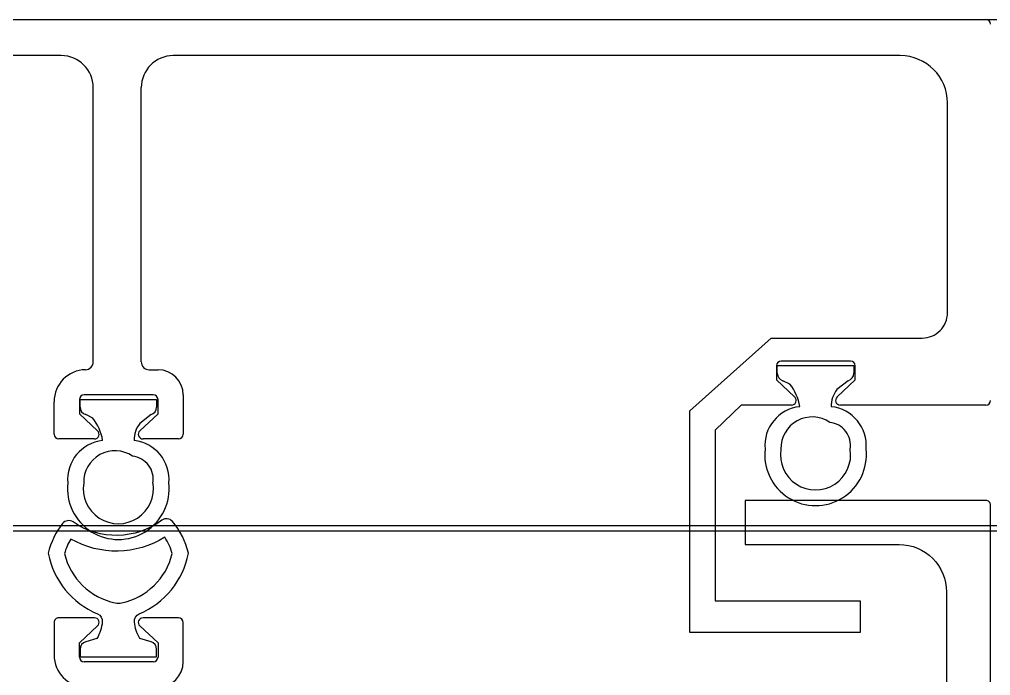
# Model space of a CAD drawing. Header units: millimetres. Extents: x 182 to 305, y 81 to 164.
# Drawn here: x 261.1272 to 261.1889, y 108.8206 to 108.8623 of the extents above; entities that cross this region are included whole.
import ezdxf

# ---------------------------------------------------------------- set-up
doc = ezdxf.new("R2010")
doc.units = ezdxf.units.MM
doc.linetypes.add('ACAD_ISO04W100', pattern=[30.5, 24, -3, 0.5, -3])
doc.layers.add('Cascio-Accesorios', color=7, linetype='Continuous')
doc.layers.add('Cascio-Perfil', color=7, linetype='Continuous')

# ---------------------------------------------------------------- blocks, each defined once
blk = doc.blocks.new('A$C563B6C09')
at = {"layer": 'Cascio-Accesorios'}
for points in [[(99.53394, 91.111887, -0.099387), (98.49759, 91.450501), (98.282937, 92.170028, 0.331632), (97.803809, 92.527086), (97.315155, 92.527086), (97.315155, 87.659822), (97.803809, 87.659822, 0.331632), (98.282937, 88.01688), (98.49759, 88.736407, -0.099387), (99.53394, 89.075021, -0.336481), (100.055069, 88.768644, 0.253762), (103.89775, 85.643503, 0.126459), (105.923964, 86.660143, 0.392085), (105.996447, 87.335949, -0.321125), (105.889252, 92.965575, 0.392085), (105.791096, 93.638132, 0.116798), (103.89775, 94.543405, 0.254204), (100.055069, 91.418264, -0.336481)], [(100.752756, 89.885986, 0.29008), (103.881746, 86.669115, 0.08071), (104.917093, 87.145584, -0.275129), (104.803434, 93.114713, 0.071164), (103.881356, 93.517901, 0.291061), (100.75217, 90.29401, 0.10309)]]:
    blk.add_lwpolyline(points, format="xyb", close=True, dxfattribs=at)
at = {"layer": 'Cascio-Perfil', "color": 8, "linetype": 'ACAD_ISO04W100', "ltscale": 0.5}
blk.add_line((105.65322, 0.895036), (105.65322, 282.544312), dxfattribs=at)
at = {"layer": 'Cascio-Perfil', "color": 9, "linetype": 'ACAD_ISO04W100', "ltscale": 0.5}
blk.add_line((105.65322, 0.895408), (105.65322, 180.75199), dxfattribs=at)
at = {"layer": 'Cascio-Perfil'}
for p, q in [((99.503288, 94.172119), (97.435311, 94.172119)), ((99.803285, 91.617951), (99.803285, 93.872122)), ((97.303312, 92.572136), (98.203302, 92.572136)), ((98.203302, 92.572136), (99.283884, 91.413354)), ((97.003315, 87.872188), (97.003315, 92.27214)), ((99.283884, 88.730974), (98.203302, 87.572191)), ((99.803285, 86.272206), (99.803285, 88.526377)), ((98.203302, 87.572191), (97.303312, 87.572191)), ((97.003315, 85.972209), (99.503288, 85.972209))]:
    blk.add_line(p, q, dxfattribs=at)
for points in [[(99.528203, 37.472773), (78.45322, 37.472773, -0.414214), (75.45322, 40.472773), (75.45322, 53.272773)], [(95.298939, 34.672773), (106.953203, 34.672773, 0.414214), (107.253203, 34.972773), (107.253203, 50.264517)], [(104.453203, 50.264517), (104.453203, 40.472773, -0.414214), (101.453203, 37.472773), (99.528203, 37.472773)]]:
    blk.add_lwpolyline(points, format="xyb", dxfattribs=at)
blk.add_lwpolyline([(107.253203, 50.264517), (104.453203, 50.264517)], dxfattribs=at)
for centre, radius, start, end in [((97.435311, 92.140141), 2.03197764659016, 90, 178.792653), ((99.503288, 93.872122), 0.2999966997979081, 360, 90), ((97.303312, 92.27214), 0.2999966997979081, 90, 180), ((99.503288, 91.617951), 0.299996699794957, 223, 0), ((99.503288, 88.526377), 0.2999966997979081, 360, 137), ((97.303312, 87.872188), 0.2999966997979081, 180, 270), ((97.003315, 87.572191), 1.599982398946815, 180, 270), ((99.503288, 86.272206), 0.2999966997997561, 270, 0)]:
    blk.add_arc(centre, radius, start, end, dxfattribs=at)
blk = doc.blocks.new('CP102-Doble')
blk.add_blockref('A$C563B6C09', (-105.65322, -0.895036))

msp = doc.modelspace()

# ---------------------------------------------------------------- linework, layer by layer
at = {"layer": 'Cascio-Accesorios', "color": 252}
for p, q in [((261.188616, 108.862265, -1322.203034), (261.195936, 108.862265, -1322.203034)), ((261.188616, 108.862265, -1322.203034), (261.195936, 108.862265, -1322.203034)), ((261.175362, 108.839791, -1322.203034), (261.175362, 108.840279, -1322.203034)), ((261.175362, 108.840279, -1322.203034), (261.180229, 108.840279, -1322.203034)), ((261.175362, 108.839791, -1322.203034), (261.175362, 108.840279, -1322.203034)), ((261.175362, 108.840279, -1322.203034), (261.180229, 108.840279, -1322.203034)), ((261.180229, 108.840279, -1322.203034), (261.180229, 108.839791, -1322.203034)), ((261.180229, 108.840279, -1322.203034), (261.180229, 108.839791, -1322.203034)), ((261.176169, 108.839097, -1322.203034), (261.175719, 108.839312, -1322.203034)), ((261.176169, 108.839097, -1322.203034), (261.175719, 108.839312, -1322.203034)), ((261.179872, 108.839312, -1322.203034), (261.179152, 108.838747, -1322.203034)), ((261.179872, 108.839312, -1322.203034), (261.179152, 108.838747, -1322.203034)), ((261.131062, 108.837641, -1322.203034), (261.131062, 108.83813, -1322.203034)), ((261.131062, 108.83813, -1322.203034), (261.135929, 108.83813, -1322.203034)), ((261.131062, 108.837641, -1322.203034), (261.131062, 108.83813, -1322.203034)), ((261.131062, 108.83813, -1322.203034), (261.135929, 108.83813, -1322.203034)), ((261.131062, 108.837641, -1322.203034), (261.131062, 108.83813, -1322.203034)), ((261.131062, 108.83813, -1322.203034), (261.135929, 108.83813, -1322.203034)), ((261.131062, 108.837641, -1322.203034), (261.131062, 108.83813, -1322.203034)), ((261.131062, 108.83813, -1322.203034), (261.135929, 108.83813, -1322.203034)), ((261.135929, 108.83813, -1322.203034), (261.135929, 108.837641, -1322.203034)), ((261.135929, 108.83813, -1322.203034), (261.135929, 108.837641, -1322.203034)), ((261.135929, 108.83813, -1322.203034), (261.135929, 108.837641, -1322.203034)), ((261.135929, 108.83813, -1322.203034), (261.135929, 108.837641, -1322.203034)), ((261.176795, 108.837667, -1322.203034), (261.176795, 108.837679, -1322.203034)), ((261.176795, 108.837667, -1322.203034), (261.176795, 108.837679, -1322.203034)), ((261.13187, 108.836947, -1322.203034), (261.131419, 108.837162, -1322.203034)), ((261.13187, 108.836947, -1322.203034), (261.131419, 108.837162, -1322.203034)), ((261.13187, 108.836947, -1322.203034), (261.131419, 108.837162, -1322.203034)), ((261.13187, 108.836947, -1322.203034), (261.131419, 108.837162, -1322.203034)), ((261.135572, 108.837162, -1322.203034), (261.134853, 108.836597, -1322.203034)), ((261.135572, 108.837162, -1322.203034), (261.134853, 108.836597, -1322.203034)), ((261.135572, 108.837162, -1322.203034), (261.134853, 108.836597, -1322.203034)), ((261.135572, 108.837162, -1322.203034), (261.134853, 108.836597, -1322.203034)), ((261.132496, 108.835517, -1322.203034), (261.132496, 108.835529, -1322.203034)), ((261.132496, 108.835517, -1322.203034), (261.132496, 108.835529, -1322.203034)), ((261.132496, 108.835517, -1322.203034), (261.132496, 108.835529, -1322.203034)), ((261.132496, 108.835517, -1322.203034), (261.132496, 108.835529, -1322.203034)), ((261.134496, 108.835529, -1322.203034), (261.134496, 108.835517, -1322.203034)), ((261.134496, 108.835529, -1322.203034), (261.134496, 108.835517, -1322.203034))]:
    msp.add_line(p, q, dxfattribs=at)
for centre, radius, start, end in [((261.175862, 108.839791, -1322.203034), 0.0004999945311049, 179.999997, 253.388792), ((261.175862, 108.839791, -1322.203034), 0.0004999945311049, 179.999997, 253.388792), ((261.179729, 108.839791, -1322.203034), 0.0004999945085729, 286.61121, 0), ((261.179729, 108.839791, -1322.203034), 0.0004999945085729, 286.61121, 0), ((261.173755, 108.837184, -1322.203034), 0.0030802310281595, 9.24667, 38.390334), ((261.173755, 108.837184, -1322.203034), 0.0030802310281595, 9.24667, 38.390334), ((261.180445, 108.837722, -1322.203034), 0.001650056083878, 141.561633, 181.898091), ((261.180445, 108.837722, -1322.203034), 0.001650056083878, 141.561633, 181.898091), ((261.131562, 108.837641, -1322.203034), 0.0004999944996668, 180, 253.388791), ((261.131562, 108.837641, -1322.203034), 0.0004999944794865, 179.999997, 253.388789), ((261.131562, 108.837641, -1322.203034), 0.0004999944996668, 180, 253.388791), ((261.131562, 108.837641, -1322.203034), 0.0004999944794865, 179.999997, 253.388789), ((261.135429, 108.837641, -1322.203034), 0.0004999944996653, 286.611209, 0), ((261.135429, 108.837641, -1322.203034), 0.0004999945085729, 286.611212, 3e-06), ((261.135429, 108.837641, -1322.203034), 0.0004999944996653, 286.611209, 0), ((261.135429, 108.837641, -1322.203034), 0.0004999945085729, 286.611212, 3e-06), ((261.177059, 108.835197, -1322.203034), 0.002483892353512, 96.085884, 185.257091), ((261.177059, 108.835197, -1322.203034), 0.0024838923677768, 96.085884, 185.257091), ((261.177059, 108.835197, -1322.203034), 0.002483892353512, 96.085884, 185.257091), ((261.177059, 108.835197, -1322.203034), 0.0024838923677768, 96.085884, 185.257091), ((261.178532, 108.835197, -1322.203034), 0.0024837100844448, 354.738187, 83.912843), ((261.178532, 108.835197, -1322.203034), 0.0024837100844448, 354.738187, 83.912843), ((261.178532, 108.835197, -1322.203034), 0.0024837100500831, 354.738187, 83.904514), ((261.178532, 108.835197, -1322.203034), 0.0024837100500831, 354.738187, 83.904514), ((261.129456, 108.835034, -1322.203034), 0.0030802310157978, 9.246671, 38.390334), ((261.129456, 108.835034, -1322.203034), 0.0030802310281595, 9.24667, 38.390334), ((261.129456, 108.835034, -1322.203034), 0.0030802310157978, 9.246671, 38.390334), ((261.129456, 108.835034, -1322.203034), 0.0030802310281595, 9.24667, 38.390334), ((261.177584, 108.835023, -1322.203034), 0.001991763308413, 55.830726, 181.720103), ((261.177584, 108.835023, -1322.203034), 0.001991763308413, 55.830726, 181.720103), ((261.136145, 108.835572, -1322.203034), 0.0016500560488386, 141.561633, 181.474496), ((261.136145, 108.835572, -1322.203034), 0.0016500560315904, 141.561633, 181.898091), ((261.136145, 108.835572, -1322.203034), 0.0016500560488386, 141.561633, 181.474496), ((261.136145, 108.835572, -1322.203034), 0.0016500560315904, 141.561633, 181.898091), ((261.178532, 108.835197, -1322.203034), 0.00148371007692, 350.931519, 83.38634), ((261.178532, 108.835197, -1322.203034), 0.00148371007692, 350.931519, 83.38634), ((261.132759, 108.833047, -1322.203034), 0.0024838923519692, 96.085884, 185.257091), ((261.132759, 108.833047, -1322.203034), 0.0024838923532861, 96.085884, 185.257091), ((261.132759, 108.833047, -1322.203034), 0.0024838923519692, 96.085884, 185.257091), ((261.132759, 108.833047, -1322.203034), 0.0024838923532861, 96.085884, 185.257091), ((261.134232, 108.833047, -1322.203034), 0.0024837100699542, 354.738187, 83.912843), ((261.134232, 108.833047, -1322.203034), 0.0024837100699542, 354.738187, 83.912843), ((261.134232, 108.833047, -1322.203034), 0.0024837100805675, 354.738187, 83.904514), ((261.134232, 108.833047, -1322.203034), 0.0024837100805675, 354.738187, 83.904514), ((261.133285, 108.832873, -1322.203034), 0.001991763308413, 55.830726, 181.720103), ((261.133285, 108.832873, -1322.203034), 0.001991763308413, 55.830726, 181.720103), ((261.177795, 108.834611, -1322.203034), 0.0032299604307653, 173.622975, 6.377025), ((261.177795, 108.834611, -1322.203034), 0.0032299604307653, 173.622975, 6.377025), ((261.177795, 108.834611, -1322.203034), 0.0032299604307653, 173.622975, 6.377025), ((261.177795, 108.834611, -1322.203034), 0.0032299604307653, 173.622975, 6.377025), ((261.177795, 108.834611, -1322.203034), 0.0022299604322613, 170.901528, 9.099625), ((261.177795, 108.834611, -1322.203034), 0.0022299604322613, 170.901528, 9.099625), ((261.134232, 108.833047, -1322.203034), 0.001483710078596, 350.931519, 83.38634), ((261.134232, 108.833047, -1322.203034), 0.001483710078596, 350.931519, 83.38634), ((261.133496, 108.832461, -1322.203034), 0.0032299604307653, 173.622975, 6.377025), ((261.133496, 108.832461, -1322.203034), 0.0032299604307653, 173.622975, 6.377025), ((261.133496, 108.832461, -1322.203034), 0.0032299604307653, 173.622975, 6.377025), ((261.133496, 108.832461, -1322.203034), 0.0032299604307653, 173.622975, 6.377025), ((261.133496, 108.832461, -1322.203034), 0.0022299604322613, 170.901528, 9.099625), ((261.133496, 108.832461, -1322.203034), 0.0022299604322613, 170.901528, 9.099625)]:
    msp.add_arc(centre, radius, start, end, dxfattribs=at)
at = {"layer": 'Cascio-Perfil', "color": 252}
for p, q in [((261.069218, 108.862265, -1322.203034), (261.188616, 108.862265, -1322.203034)), ((261.069218, 108.862265, -1322.203034), (261.188616, 108.862265, -1322.203034)), ((261.129872, 108.859965, -1322.203034), (261.076668, 108.859965, -1322.203034)), ((261.129872, 108.859965, -1322.203034), (261.076668, 108.859965, -1322.203034)), ((261.170317, 108.859965, -1322.203034), (261.136983, 108.859965, -1322.203034)), ((261.170317, 108.859965, -1322.203034), (261.136983, 108.859965, -1322.203034)), ((261.183178, 108.859965, -1322.203034), (261.170317, 108.859965, -1322.203034)), ((261.183178, 108.859965, -1322.203034), (261.170317, 108.859965, -1322.203034)), ((261.131904, 108.840522, -1322.203034), (261.131904, 108.857933, -1322.203034)), ((261.131904, 108.840522, -1322.203034), (261.131904, 108.857933, -1322.203034)), ((261.134952, 108.840523, -1322.203034), (261.134952, 108.857933, -1322.203034)), ((261.134952, 108.840523, -1322.203034), (261.134952, 108.857933, -1322.203034)), ((261.186178, 108.843628, -1322.203034), (261.186178, 108.856965, -1322.203034)), ((261.186178, 108.843628, -1322.203034), (261.186178, 108.856965, -1322.203034)), ((261.169817, 108.837399, -1322.203034), (261.174982, 108.842028, -1322.203034)), ((261.169817, 108.837399, -1322.203034), (261.174982, 108.842028, -1322.203034)), ((261.174982, 108.842028, -1322.203034), (261.184578, 108.842028, -1322.203034)), ((261.174982, 108.842028, -1322.203034), (261.184578, 108.842028, -1322.203034)), ((261.180017, 108.840565, -1322.203034), (261.175617, 108.840565, -1322.203034)), ((261.180017, 108.840565, -1322.203034), (261.175617, 108.840565, -1322.203034)), ((261.13546, 108.840015, -1322.203034), (261.136017, 108.840015, -1322.203034)), ((261.13546, 108.840015, -1322.203034), (261.136017, 108.840015, -1322.203034)), ((261.175317, 108.840265, -1322.203034), (261.175317, 108.839365, -1322.203034)), ((261.175317, 108.840265, -1322.203034), (261.175317, 108.839365, -1322.203034)), ((261.180317, 108.839365, -1322.203034), (261.180317, 108.840265, -1322.203034)), ((261.180317, 108.839365, -1322.203034), (261.180317, 108.840265, -1322.203034)), ((261.175317, 108.839365, -1322.203034), (261.176468, 108.838284, -1322.203034)), ((261.175317, 108.839365, -1322.203034), (261.176468, 108.838284, -1322.203034)), ((261.179165, 108.838284, -1322.203034), (261.180317, 108.839365, -1322.203034)), ((261.179165, 108.838284, -1322.203034), (261.180317, 108.839365, -1322.203034)), ((261.129417, 108.835915, -1322.203034), (261.129417, 108.837983, -1322.203034)), ((261.129417, 108.835915, -1322.203034), (261.129417, 108.837983, -1322.203034)), ((261.131017, 108.838115, -1322.203034), (261.131017, 108.837215, -1322.203034)), ((261.131017, 108.838115, -1322.203034), (261.131017, 108.837215, -1322.203034)), ((261.135717, 108.838415, -1322.203034), (261.131317, 108.838415, -1322.203034)), ((261.135717, 108.838415, -1322.203034), (261.131317, 108.838415, -1322.203034)), ((261.136017, 108.837215, -1322.203034), (261.136017, 108.838115, -1322.203034)), ((261.136017, 108.837215, -1322.203034), (261.136017, 108.838115, -1322.203034)), ((261.137617, 108.838415, -1322.203034), (261.137617, 108.835915, -1322.203034)), ((261.137617, 108.838415, -1322.203034), (261.137617, 108.835915, -1322.203034)), ((261.169817, 108.829165, -1322.203034), (261.169817, 108.837399, -1322.203034)), ((261.169817, 108.829165, -1322.203034), (261.169817, 108.837399, -1322.203034)), ((261.173067, 108.837765, -1322.203034), (261.171417, 108.836165, -1322.203034)), ((261.173067, 108.837765, -1322.203034), (261.171417, 108.836165, -1322.203034)), ((261.176263, 108.837765, -1322.203034), (261.173067, 108.837765, -1322.203034)), ((261.176263, 108.837765, -1322.203034), (261.173067, 108.837765, -1322.203034)), ((261.188616, 108.837765, -1322.203034), (261.17937, 108.837765, -1322.203034)), ((261.188616, 108.837765, -1322.203034), (261.17937, 108.837765, -1322.203034)), ((261.131017, 108.837215, -1322.203034), (261.132176, 108.836134, -1322.203034)), ((261.131017, 108.837215, -1322.203034), (261.132176, 108.836134, -1322.203034)), ((261.134858, 108.836134, -1322.203034), (261.136017, 108.837215, -1322.203034)), ((261.134858, 108.836134, -1322.203034), (261.136017, 108.837215, -1322.203034)), ((261.171417, 108.836165, -1322.203034), (261.171417, 108.829365, -1322.203034)), ((261.171417, 108.836165, -1322.203034), (261.171417, 108.829365, -1322.203034)), ((261.131971, 108.835615, -1322.203034), (261.129717, 108.835615, -1322.203034)), ((261.131971, 108.835615, -1322.203034), (261.129717, 108.835615, -1322.203034)), ((261.137317, 108.835615, -1322.203034), (261.135063, 108.835615, -1322.203034)), ((261.137317, 108.835615, -1322.203034), (261.135063, 108.835615, -1322.203034)), ((261.171417, 108.829365, -1322.203034), (261.171417, 108.825325, -1322.203034)), ((261.171417, 108.829365, -1322.203034), (261.171417, 108.825325, -1322.203034)), ((261.169817, 108.823325, -1322.203034), (261.169817, 108.829165, -1322.203034)), ((261.169817, 108.823325, -1322.203034), (261.169817, 108.829165, -1322.203034)), ((261.171417, 108.825325, -1322.203034), (261.180625, 108.825325, -1322.203034)), ((261.171417, 108.825325, -1322.203034), (261.180625, 108.825325, -1322.203034)), ((261.180625, 108.825325, -1322.203034), (261.180625, 108.823325, -1322.203034)), ((261.180625, 108.825325, -1322.203034), (261.180625, 108.823325, -1322.203034)), ((261.180625, 108.823325, -1322.203034), (261.169817, 108.823325, -1322.203034)), ((261.180625, 108.823325, -1322.203034), (261.169817, 108.823325, -1322.203034))]:
    msp.add_line(p, q, dxfattribs=at)
at = {"layer": 'Cascio-Perfil', "color": 252, "linetype": 'ACAD_ISO04W100', "ltscale": 0.5}
for q in [(260.942648, 108.829765, -1322.203034), (260.942648, 108.829765, -1322.203034), (261.042835, 108.829765, -1322.203034), (261.042835, 108.829765, -1322.203034), (261.042837, 108.829765, -1322.203034), (261.042837, 108.829765, -1322.203034)]:
    msp.add_line((261.222694, 108.829765, -1322.203034), q, dxfattribs=at)
at = {"layer": 'Cascio-Perfil', "color": 252}
for centre, radius, start, end in [((261.188616, 108.861965, -1322.203034), 0.0002999966964126, 0, 90), ((261.188616, 108.861965, -1322.203034), 0.0002999966964126, 0, 90), ((261.129872, 108.857933, -1322.203034), 0.0020319776465902, 0, 90), ((261.129872, 108.857933, -1322.203034), 0.0020319776465902, 0, 90), ((261.136983, 108.857933, -1322.203034), 0.0020319776465902, 90, 180), ((261.136983, 108.857933, -1322.203034), 0.0020319776465902, 90, 180), ((261.183178, 108.856965, -1322.203034), 0.0029999669932295, 0, 90), ((261.183178, 108.856965, -1322.203034), 0.0029999669932295, 0, 90), ((261.184578, 108.843628, -1322.203034), 0.001599982380867, 269.999999, 0), ((261.184578, 108.843628, -1322.203034), 0.001599982380867, 269.999999, 0), ((261.131396, 108.840522, -1322.203034), 0.0005079944116475, 271.207348, 0), ((261.131396, 108.840522, -1322.203034), 0.0005079944116475, 271.207348, 0), ((261.13546, 108.840523, -1322.203034), 0.0005079944116475, 180, 270), ((261.13546, 108.840523, -1322.203034), 0.0005079944116475, 180, 270), ((261.175617, 108.840265, -1322.203034), 0.0002999966964126, 90, 180), ((261.175617, 108.840265, -1322.203034), 0.0002999966964126, 90, 180), ((261.180017, 108.840265, -1322.203034), 0.0002999967109645, 0, 90), ((261.180017, 108.840265, -1322.203034), 0.0002999967109645, 0, 90), ((261.131449, 108.837983, -1322.203034), 0.0020319776465902, 91.207347, 180), ((261.131449, 108.837983, -1322.203034), 0.0020319776465902, 91.207347, 180), ((261.136017, 108.838415, -1322.203034), 0.0015999823989468, 0, 90), ((261.136017, 108.838415, -1322.203034), 0.0015999823989468, 0, 90), ((261.131317, 108.838115, -1322.203034), 0.0002999966997979, 90, 180), ((261.131317, 108.838115, -1322.203034), 0.0002999966997979, 90, 180), ((261.135717, 108.838115, -1322.203034), 0.0002999966997979, 0, 90), ((261.135717, 108.838115, -1322.203034), 0.0002999966997979, 0, 90), ((261.176263, 108.838065, -1322.203034), 0.0002999966799463, 270, 46.799998), ((261.176263, 108.838065, -1322.203034), 0.0002999966799463, 270, 46.799998), ((261.17937, 108.838065, -1322.203034), 0.0002999966964126, 133.200004, 270), ((261.17937, 108.838065, -1322.203034), 0.0002999966964126, 133.200004, 270), ((261.188616, 108.838065, -1322.203034), 0.0002999966964126, 270, 0), ((261.188616, 108.838065, -1322.203034), 0.0002999966964126, 270, 0), ((261.131971, 108.835915, -1322.203034), 0.000299996699795, 270, 47.000002), ((261.131971, 108.835915, -1322.203034), 0.000299996699795, 270, 47.000002), ((261.135063, 108.835915, -1322.203034), 0.0002999966997979, 132.999998, 270), ((261.135063, 108.835915, -1322.203034), 0.0002999966997979, 132.999998, 270), ((261.129717, 108.835915, -1322.203034), 0.0002999966997979, 180, 270), ((261.129717, 108.835915, -1322.203034), 0.0002999966997979, 180, 270), ((261.137317, 108.835915, -1322.203034), 0.0002999966997998, 270, 0), ((261.137317, 108.835915, -1322.203034), 0.0002999966997998, 270, 0)]:
    msp.add_arc(centre, radius, start, end, dxfattribs=at)

# ---------------------------------------------------------------- block references
at = {"color": 252, "xscale": 0.001, "yscale": 0.001, "zscale": 0.001, "rotation": 90}
msp.add_blockref('CP102-Doble', (261.222694, 108.830106, -1322.203034), dxfattribs=at)

doc.saveas('drawing.dxf')
